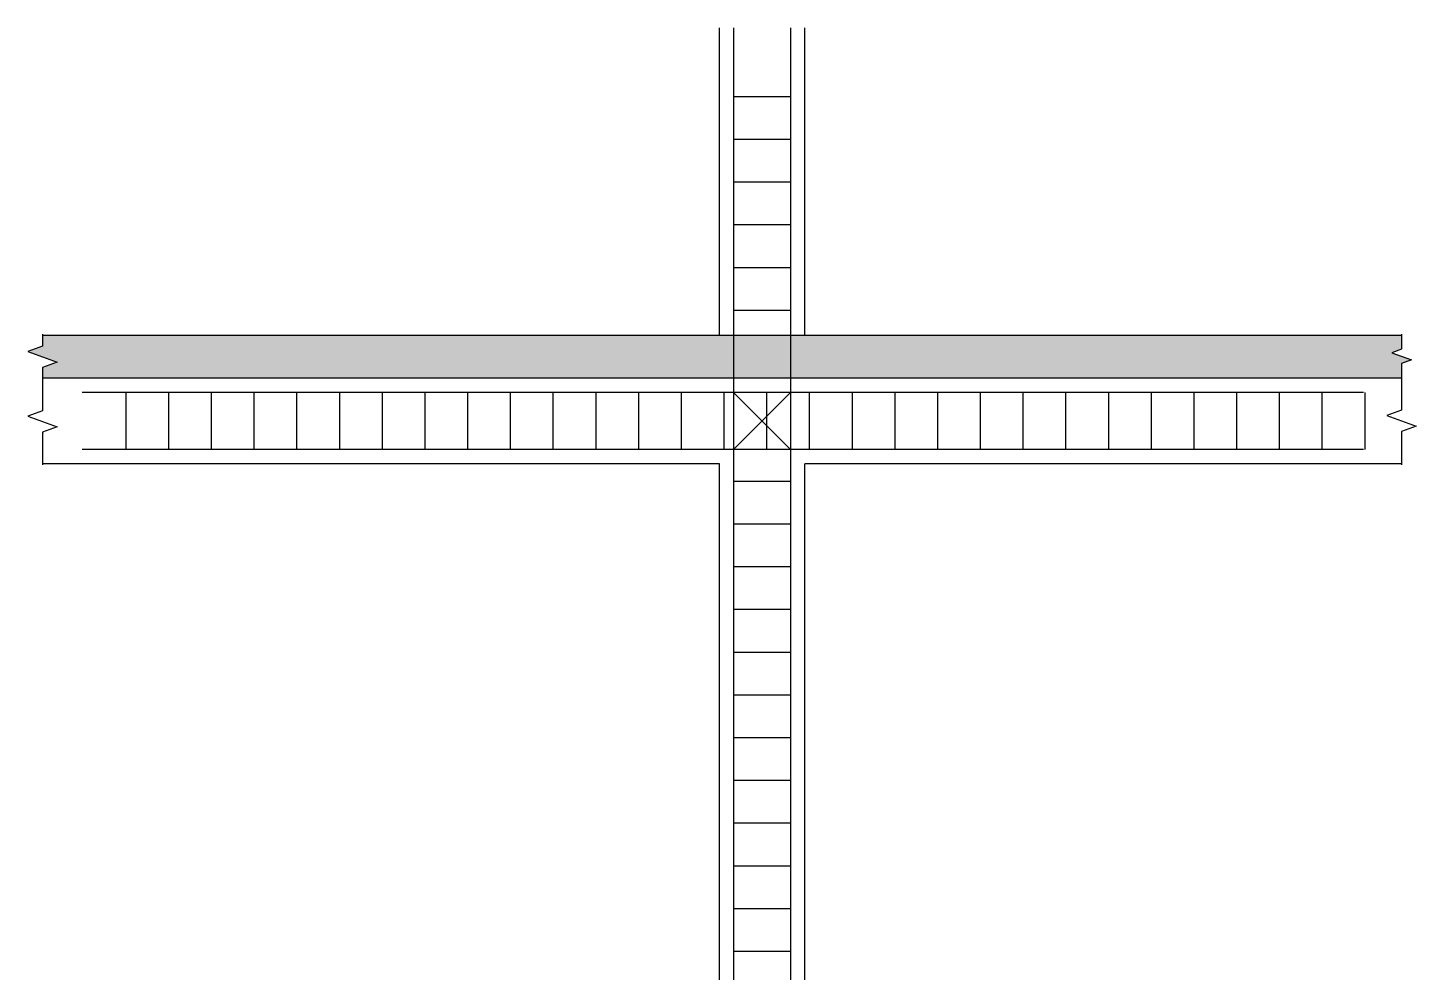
# Model space of a CAD drawing. Header units: inches. Extents: x -8688 to 264, y -379 to 2217.
# Drawn here: x -3909.5 to -3714.5, y 918.9 to 1051.5 of the extents above; entities that cross this region are included whole.
import ezdxf

# ---------------------------------------------------------------- set-up
doc = ezdxf.new("R2010")
doc.units = ezdxf.units.IN
doc.header["$MEASUREMENT"] = 0

# ---------------------------------------------------------------- blocks, each defined once
blk = doc.blocks.new('*U28')
at = {"color": 1}
blk.add_line((6.13, 8), (6.13, 0), dxfattribs=at)
blk = doc.blocks.new('*U29')
at = {"color": 0, "linetype": 'ByBlock', "lineweight": -2, "transparency": 16777216}
for p in [(-3901.88, 992.27), (-3895.88, 992.27), (-3889.88, 992.27), (-3883.88, 992.27), (-3877.88, 992.27), (-3871.88, 992.27), (-3865.88, 992.27), (-3859.88, 992.27), (-3853.88, 992.27), (-3847.88, 992.27), (-3841.88, 992.27), (-3835.88, 992.27), (-3829.88, 992.27), (-3823.88, 992.27), (-3817.88, 992.27), (-3811.88, 992.27), (-3805.88, 992.27), (-3799.88, 992.27), (-3793.88, 992.27), (-3787.88, 992.27), (-3781.88, 992.27), (-3775.88, 992.27), (-3769.88, 992.27), (-3763.88, 992.27), (-3757.88, 992.27), (-3751.88, 992.27), (-3745.88, 992.27), (-3739.88, 992.27), (-3733.88, 992.27), (-3727.88, 992.27)]:
    blk.add_blockref('*U28', p, dxfattribs=at)

msp = doc.modelspace()

# ---------------------------------------------------------------- hatches: boundary and pattern name
h = msp.add_hatch()
h.set_pattern_fill('AR-CONC', color=256)
h.set_pattern_definition([(50, (-6467.232, 633.93), (7.172602, -0.627521), [0.75, -8.25]), (355, (-6467.232, 633.93), (-1.387513, 7.521921), [0.6, -6.6]), (100.45144, (-6466.6344, 633.878), (5.785088, 6.8944), [0.637402, -7.011421]), (46.1842, (-6467.232, 635.93), (10.672413, -1.655193), [1.125, -12.375]), (96.63564, (-6466.343, 635.792), (9.34662, 9.741186), [0.956103, -10.517138]), (351.18416, (-6467.232, 635.93), (9.34662, 9.741186), [0.9, -9.9]), (21, (-6466.232, 635.43), (5.96907, -4.026189), [0.75, -8.25]), (326, (-6466.232, 635.43), (2.433153, 7.2515), [0.6, -6.6]), (71.45144, (-6465.735, 635.0946), (8.402224, 3.225312), [0.637402, -7.011421]), (37.5, (-6467.232, 633.9301), (0.1215986, 3.3289385), [0, -6.52, 0, -6.7, 0, -6.625]), (7.5, (-6467.232, 633.93), (2.6306954, 3.944117), [0, -3.82, 0, -6.37, 0, -2.525]), (327.5, (-6469.462, 633.9301), (5.3382244, -0.2255487), [0, -2.5, 0, -7.8, 0, -10.35]), (317.5, (-6470.462, 633.93), (5.831862, 1.00105), [0, -3.25, 0, -5.18, 0, -7.35])])
h.paths.add_polyline_path([(-3810.3848, 1008.2653), (-3812.3848, 1008.2653), (-3907.4459, 1008.2653), (-3907.4459, 1006.7653), (-3909.5065, 1006.0153), (-3905.3853, 1004.5153), (-3907.4459, 1003.7653), (-3907.4459, 1002.2653), (-3810.3848, 1002.2653)])
h.paths.add_polyline_path([(-3716.5764, 1004.3553), (-3715.2027, 1004.8553), (-3717.9501, 1005.8553), (-3716.5764, 1006.3553), (-3716.5764, 1008.2653), (-3802.3848, 1008.2653), (-3802.3848, 1002.2653), (-3716.5764, 1002.2653)])
h.paths.add_polyline_path([(-3802.3848, 1005.782), (-3810.3848, 1005.782), (-3810.3848, 1002.2653), (-3802.3848, 1002.2653)])
h.paths.add_polyline_path([(-3802.3848, 1008.2653), (-3810.3848, 1008.2653), (-3810.3848, 1005.782), (-3802.3848, 1005.782)])

# ---------------------------------------------------------------- linework, layer by layer
for p, q in [((-3812.3848, 1008.2653), (-3812.3848, 1051.4716)), ((-3800.3848, 1008.2653), (-3800.3848, 1051.4716)), ((-3802.3848, 992.2653), (-3810.3848, 1000.2653)), ((-3802.3848, 1000.2653), (-3810.3848, 992.2653)), ((-3812.3848, 990.2653), (-3907.4459, 990.2653)), ((-3812.3848, 876.2653), (-3812.3848, 990.2653)), ((-3716.5764, 990.2653), (-3800.3848, 990.2653)), ((-3800.3848, 876.2653), (-3800.3848, 990.2653))]:
    msp.add_line(p, q)
at = {"color": 1}
for p, q in [((-3802.3848, 1041.782), (-3810.3848, 1041.782)), ((-3802.3848, 1035.782), (-3810.3848, 1035.782)), ((-3802.3848, 1029.782), (-3810.3848, 1029.782)), ((-3802.3848, 1023.782), (-3810.3848, 1023.782)), ((-3802.3848, 1017.782), (-3810.3848, 1017.782)), ((-3802.3848, 1011.782), (-3810.3848, 1011.782)), ((-3721.914, 1000.2653), (-3901.8837, 1000.2653)), ((-3721.914, 992.2653), (-3901.8837, 992.2653)), ((-3802.3848, 987.782), (-3810.3848, 987.782)), ((-3802.3848, 981.782), (-3810.3848, 981.782)), ((-3802.3848, 975.782), (-3810.3848, 975.782)), ((-3802.3848, 969.782), (-3810.3848, 969.782)), ((-3802.3848, 963.782), (-3810.3848, 963.782)), ((-3802.3848, 957.782), (-3810.3848, 957.782)), ((-3802.3848, 951.782), (-3810.3848, 951.782)), ((-3802.3848, 945.782), (-3810.3848, 945.782)), ((-3802.3848, 945.782), (-3810.3848, 945.782)), ((-3802.3848, 939.782), (-3810.3848, 939.782)), ((-3802.3848, 939.782), (-3810.3848, 939.782)), ((-3802.3848, 933.782), (-3810.3848, 933.782)), ((-3802.3848, 927.782), (-3810.3848, 927.782)), ((-3802.3848, 927.782), (-3810.3848, 927.782)), ((-3802.3848, 921.782), (-3810.3848, 921.782))]:
    msp.add_line(p, q, dxfattribs=at)
msp.add_lwpolyline([(-3810.3848, 1051.4716), (-3810.3848, 945.782)], dxfattribs=at)
for points in [[(-3802.3848, 1051.4716), (-3802.3848, 802.782, 0.41421356), (-3801.3848, 801.782), (-3789.7625, 801.782)], [(-3810.3848, 945.782), (-3810.3848, 802.782, -0.41421356), (-3811.3848, 801.782), (-3823.0071, 801.782)]]:
    msp.add_lwpolyline(points, format="xyb", dxfattribs=at)
at = {"linetype": 'Continuous'}
for points in [[(-3907.4459, 1008.4453), (-3907.4459, 1006.7653), (-3909.5065, 1006.0153), (-3905.3853, 1004.5153), (-3907.4459, 1003.7653), (-3907.4459, 1002.0853)], [(-3716.5764, 1008.4453), (-3716.5764, 1006.3553), (-3717.9501, 1005.8553), (-3715.2027, 1004.8553), (-3716.5764, 1004.3553), (-3716.5764, 1002.2653)], [(-3907.4459, 1002.2653), (-3907.4459, 997.6753), (-3909.5065, 996.9253), (-3905.3853, 995.4253), (-3907.4459, 994.6753), (-3907.4459, 990.0853)], [(-3716.5764, 1002.4453), (-3716.5764, 997.7653), (-3718.637, 997.0153), (-3714.5158, 995.5153), (-3716.5764, 994.7653), (-3716.5764, 990.0853)]]:
    msp.add_lwpolyline(points, dxfattribs=at)
for points in [[(-3716.5764, 1008.2653), (-3812.3848, 1008.2653), (-3907.4459, 1008.2653)], [(-3716.5764, 1002.2653), (-3810.3848, 1002.2653), (-3907.4459, 1002.2653)]]:
    msp.add_lwpolyline(points)

# ---------------------------------------------------------------- block references
msp.add_blockref('*U29', (0, 0))

doc.saveas('drawing.dxf')
